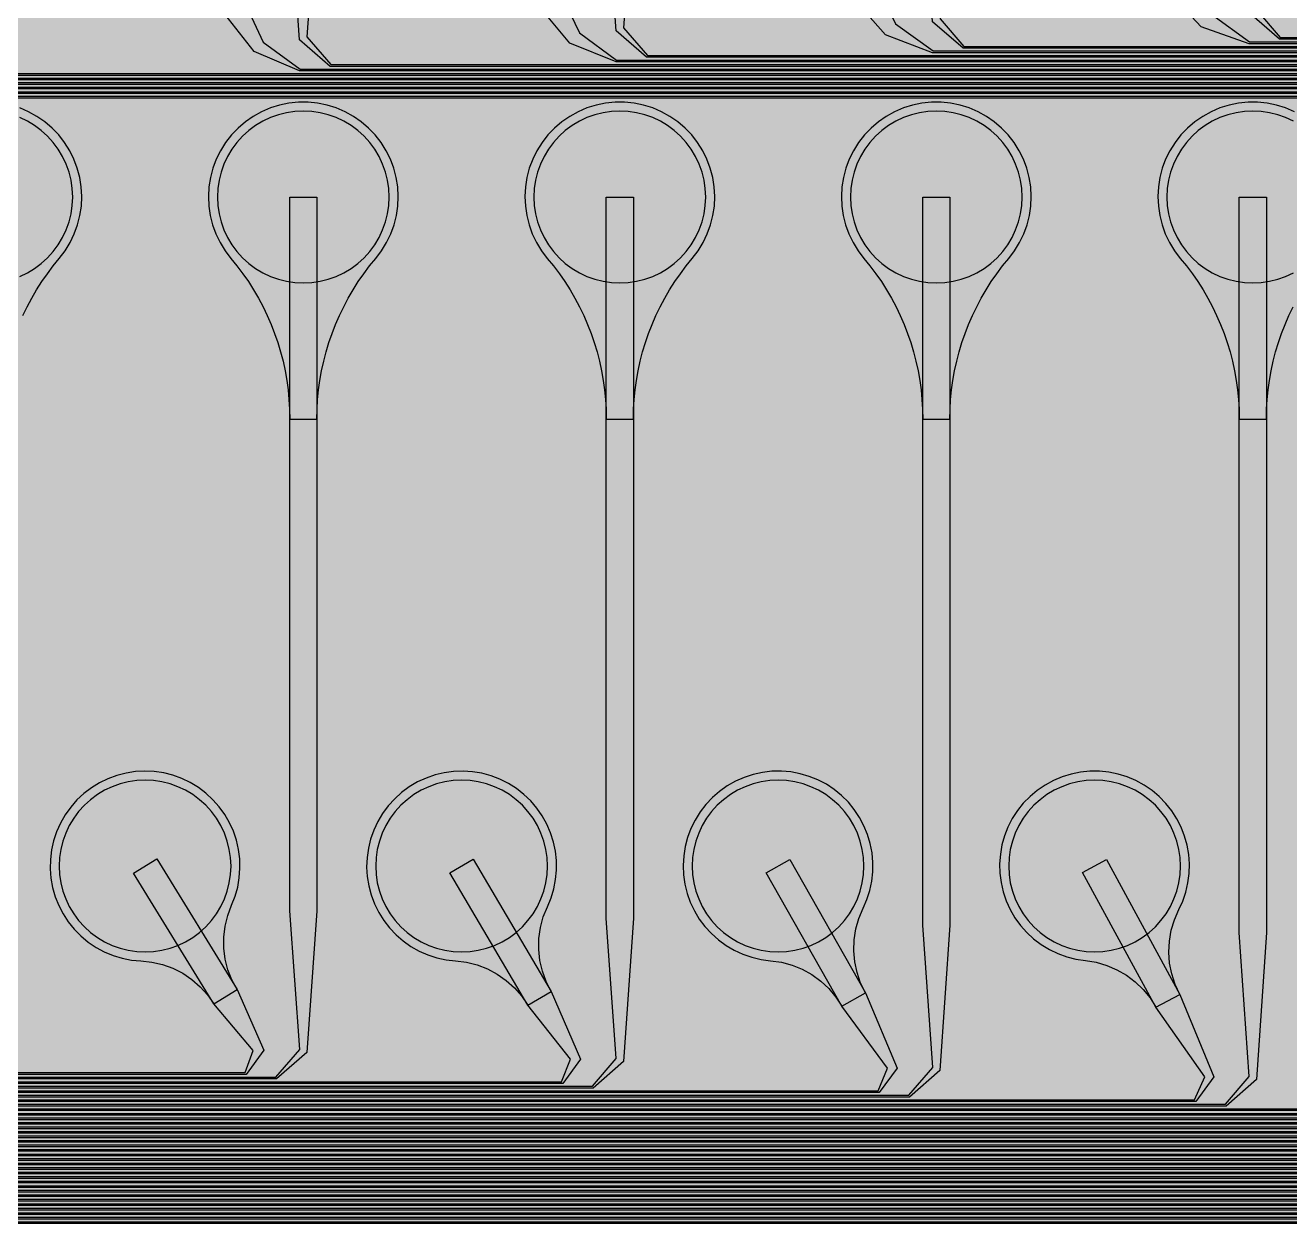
# Model space of a CAD drawing. Header units: metres. Extents: x -7240 to 10960, y -29667 to 1823.
# Drawn here: x 4465 to 5864, y -28280 to -26963 of the extents above; entities that cross this region are included whole.
import ezdxf

# ---------------------------------------------------------------- set-up
doc = ezdxf.new("R2010")
doc.units = ezdxf.units.M
for name, color, linetype in [('Metal1', 4, 'CONTINUOUS'), ('Polyimide', 7, 'CONTINUOUS'), ('Polyimide_Negative', 5, 'CONTINUOUS')]:
    doc.layers.add(name, color=color, linetype=linetype)

msp = doc.modelspace()

# ---------------------------------------------------------------- hatches: boundary and pattern name
at = {"layer": 'Polyimide'}
msp.add_hatch(color=7, dxfattribs=at).paths.add_polyline_path([(4088.5, -11806.9), (4098.7, -11851.2), (4115.6, -11893.5), (4138.6, -11932.7), (4167.4, -11968), (4201.1, -11998.5), (4239, -12023.6), (4280.3, -12042.7), (4349.2, -12073.7), (4413.2, -12113.8), (4471.3, -12162), (4522.3, -12217.7), (4565.4, -12279.7), (4599.7, -12346.9), (4624.7, -12418.2), (4639.9, -12492.2), (4645, -12567.5), (4639.9, -12642.8), (4624.7, -12716.8), (4599.7, -12788.1), (4565.4, -12855.3), (4522.3, -12917.3), (4471.3, -12973), (4413.2, -13021.2), (4349.2, -13061.3), (4280.3, -13092.3), (4239, -13111.4), (4201.1, -13136.5), (4167.4, -13167), (4138.6, -13202.3), (4115.6, -13241.5), (4098.7, -13283.8), (4088.5, -13328.1), (4085, -13373.5), (4085, -13567.5), (4099.4, -13861.6), (4142.6, -14152.8), (4214.2, -14438.4), (4313.4, -14715.5), (4439.2, -14981.7), (4590.6, -15234.2), (4766, -15470.7), (4963.7, -15688.8), (5181.8, -15886.5), (5418.3, -16061.9), (5670.8, -16213.3), (5936.9, -16339.1), (6214.1, -16438.3), (6499.7, -16509.9), (6790.9, -16553.1), (7085, -16567.5), (9960.4, -16567.5), (10038.8, -16571.4), (10116.4, -16582.9), (10192.6, -16601.9), (10266.5, -16628.4), (10337.5, -16662), (10404.8, -16702.3), (10467.9, -16749.1), (10526.1, -16801.8), (10578.8, -16860), (10625.6, -16923), (10665.9, -16990.4), (10699.5, -17061.4), (10725.9, -17135.3), (10745, -17211.4), (10756.5, -17289.1), (10760.4, -17367.5), (10760.4, -21957.3), (10721.6, -22012.9), (10686, -22070.6), (10653.6, -22130.1), (10624.5, -22191.4), (10598.9, -22254.2), (10576.8, -22318.2), (10558.3, -22383.5), (10543.4, -22449.6), (10532.2, -22516.5), (10524.7, -22583.8), (10521, -22651.5), (10521, -22719.3), (10524.7, -22787), (10532.2, -22854.4), (10543.4, -22921.2), (10558.3, -22987.4), (10576.8, -23052.6), (10598.9, -23116.7), (10624.5, -23179.5), (10653.6, -23240.7), (10686, -23300.3), (10721.6, -23357.9), (10760.4, -23413.5), (10760.4, -28667.5), (10756.5, -28745.9), (10745, -28823.6), (10725.9, -28899.7), (10699.5, -28973.6), (10665.9, -29044.6), (10625.6, -29112), (10578.8, -29175), (10526.1, -29233.2), (10467.9, -29285.9), (10404.8, -29332.7), (10337.5, -29373), (10266.5, -29406.6), (10192.6, -29433.1), (10116.4, -29452.1), (10038.8, -29463.6), (9960.4, -29467.5), (-6239.6, -29467.5), (-6318, -29463.6), (-6395.7, -29452.1), (-6471.9, -29433.1), (-6545.8, -29406.6), (-6616.7, -29373), (-6684.1, -29332.7), (-6747.1, -29285.9), (-6805.3, -29233.2), (-6858, -29175), (-6904.8, -29112), (-6945.2, -29044.6), (-6978.7, -28973.6), (-7005.2, -28899.7), (-7024.3, -28823.6), (-7035.8, -28745.9), (-7039.6, -28667.5), (-7039.6, -23426.3), (-6999.4, -23370.1), (-6962.3, -23311.6), (-6928.7, -23251.2), (-6898.5, -23189), (-6871.8, -23125.1), (-6848.8, -23059.9), (-6829.5, -22993.4), (-6814, -22926), (-6802.4, -22857.8), (-6794.6, -22789.1), (-6790.7, -22720), (-6790.7, -22650.8), (-6794.6, -22581.8), (-6802.4, -22513), (-6814, -22444.8), (-6829.5, -22377.4), (-6848.8, -22311), (-6871.8, -22245.7), (-6898.5, -22181.9), (-6928.7, -22119.7), (-6962.3, -22059.2), (-6999.4, -22000.8), (-7039.6, -21944.5), (-7039.6, -17367.5), (-7035.8, -17289.1), (-7024.3, -17211.4), (-7005.2, -17135.3), (-6978.7, -17061.4), (-6945.2, -16990.4), (-6904.8, -16923), (-6858, -16860), (-6805.3, -16801.8), (-6747.1, -16749.1), (-6684.1, -16702.3), (-6616.7, -16662), (-6545.8, -16628.4), (-6471.9, -16601.9), (-6395.7, -16582.9), (-6318, -16571.4), (-6239.6, -16567.5), (-3334, -16567.5), (-3039.9, -16553.1), (-2748.7, -16509.9), (-2463.1, -16438.3), (-2185.9, -16339.1), (-1919.8, -16213.3), (-1667.3, -16061.9), (-1430.8, -15886.5), (-1212.7, -15688.8), (-1015, -15470.7), (-839.6, -15234.2), (-688.2, -14981.7), (-562.4, -14715.5), (-463.2, -14438.4), (-391.6, -14152.8), (-348.4, -13861.6), (-334, -13567.5), (-334, -13373.5), (-337.5, -13328.1), (-347.7, -13283.8), (-364.6, -13241.5), (-387.6, -13202.3), (-416.4, -13167), (-450.1, -13136.5), (-488, -13111.4), (-529.3, -13092.3), (-529.3, -13092.3), (-598.2, -13061.3), (-662.2, -13021.2), (-720.3, -12973), (-771.3, -12917.3), (-814.4, -12855.3), (-848.7, -12788.1), (-873.7, -12716.8), (-888.9, -12642.8), (-894, -12567.5), (-888.9, -12492.2), (-873.7, -12418.2), (-848.7, -12346.9), (-814.4, -12279.7), (-771.3, -12217.7), (-720.3, -12162), (-662.2, -12113.8), (-598.2, -12073.7), (-529.3, -12042.7), (-488, -12023.6), (-450.1, -11998.5), (-416.4, -11968), (-387.6, -11932.7), (-364.6, -11893.5), (-347.7, -11851.2), (-337.5, -11806.9), (-334, -11761.5), (-334, -11074.3), (-337.5, -11028.9), (-347.7, -10984.6), (-364.6, -10942.4), (-387.6, -10903.1), (-416.4, -10867.8), (-450.1, -10837.3), (-488, -10812.2), (-529.3, -10793.2), (-529.3, -10793.2), (-598.2, -10762.1), (-662.2, -10722.1), (-720.3, -10673.8), (-771.3, -10618.1), (-814.4, -10556.1), (-848.7, -10488.9), (-873.7, -10417.6), (-888.9, -10343.7), (-894, -10268.3), (-888.9, -10193), (-873.7, -10119), (-848.7, -10047.8), (-814.4, -9980.5), (-771.3, -9918.5), (-720.3, -9862.9), (-662.2, -9814.6), (-598.2, -9774.6), (-529.3, -9743.5), (-488, -9724.5), (-450.1, -9699.4), (-416.4, -9668.8), (-387.6, -9633.5), (-364.6, -9594.3), (-347.7, -9552), (-337.5, -9507.7), (-334, -9462.4), (-334, -8775.1), (-337.5, -8729.8), (-347.7, -8685.5), (-364.6, -8643.2), (-387.6, -8604), (-416.4, -8568.7), (-450.1, -8538.1), (-488, -8513), (-529.3, -8494), (-529.3, -8494), (-598.2, -8462.9), (-662.2, -8422.9), (-720.3, -8374.6), (-771.3, -8319), (-814.4, -8257), (-848.7, -8189.7), (-873.7, -8118.5), (-888.9, -8044.5), (-894, -7969.2), (-888.9, -7893.8), (-873.7, -7819.9), (-848.7, -7748.6), (-814.4, -7681.4), (-771.3, -7619.4), (-720.3, -7563.7), (-662.2, -7515.4), (-598.2, -7475.4), (-529.3, -7444.3), (-529.3, -7444.3), (-488, -7425.3), (-450.1, -7400.2), (-416.4, -7369.7), (-387.6, -7334.4), (-364.6, -7295.1), (-347.7, -7252.9), (-337.5, -7208.6), (-334, -7163.2), (-334, -6476), (-337.5, -6430.6), (-347.7, -6386.3), (-364.6, -6344), (-387.6, -6304.8), (-416.4, -6269.5), (-450.1, -6239), (-488, -6213.9), (-529.3, -6194.8), (-529.3, -6194.8), (-598.2, -6163.8), (-662.2, -6123.7), (-720.3, -6075.5), (-771.3, -6019.8), (-814.4, -5957.8), (-848.7, -5890.6), (-873.7, -5819.3), (-888.9, -5745.3), (-894, -5670), (-888.9, -5594.7), (-873.7, -5520.7), (-848.7, -5449.4), (-814.4, -5382.2), (-771.3, -5320.2), (-720.3, -5264.5), (-662.2, -5216.3), (-598.2, -5176.2), (-529.3, -5145.2), (-529.3, -5145.2), (-488, -5126.1), (-450.1, -5101), (-416.4, -5070.5), (-387.6, -5035.2), (-364.6, -4996), (-347.7, -4953.7), (-337.5, -4909.4), (-334, -4864), (-334, 380), (-334, 1522.5), (-289, 1522.5), (-288.8, 1515.6), (-288.1, 1508.8), (-287, 1502), (-285.4, 1495.3), (-283.4, 1488.7), (-281, 1482.3), (-278.2, 1476.1), (-274.9, 1470), (-271.3, 1464.2), (-267.3, 1458.6), (-262.9, 1453.3), (-258.2, 1448.3), (-253.2, 1443.6), (-247.9, 1439.2), (-242.3, 1435.2), (-236.5, 1431.6), (-230.4, 1428.3), (-224.2, 1425.5), (-217.8, 1423.1), (-211.2, 1421.1), (-204.5, 1419.5), (-197.7, 1418.4), (-190.9, 1417.7), (-184, 1417.5), (-177.1, 1417.7), (-170.3, 1418.4), (-163.5, 1419.5), (-156.8, 1421.1), (-150.2, 1423.1), (-143.8, 1425.5), (-137.6, 1428.3), (-131.5, 1431.6), (-125.7, 1435.2), (-120.1, 1439.2), (-114.8, 1443.6), (-109.8, 1448.3), (-105.1, 1453.3), (-100.7, 1458.6), (-96.7, 1464.2), (-93.1, 1470), (-89.8, 1476.1), (-87, 1482.3), (-84.6, 1488.7), (-82.6, 1495.3), (-81, 1502), (-79.9, 1508.8), (-79.2, 1515.6), (-79, 1522.5), (1786, 1522.5), (3835, 1522.5), (3835.2, 1529), (3835.9, 1535.6), (3836.9, 1542), (3838.4, 1548.4), (3840.3, 1554.6), (3842.6, 1560.8), (3845.3, 1566.7), (3848.4, 1572.5), (3851.9, 1578.1), (3855.7, 1583.4), (3859.8, 1588.4), (3864.3, 1593.2), (3869.1, 1597.7), (3874.1, 1601.8), (3879.4, 1605.6), (3885, 1609.1), (3890.8, 1612.2), (3896.7, 1614.9), (3902.9, 1617.2), (3909.1, 1619.1), (3915.5, 1620.6), (3921.9, 1621.6), (3928.5, 1622.3), (3935, 1622.5), (3941.5, 1622.3), (3948.1, 1621.6), (3954.5, 1620.6), (3960.9, 1619.1), (3967.1, 1617.2), (3973.3, 1614.9), (3979.2, 1612.2), (3985, 1609.1), (3990.6, 1605.6), (3995.9, 1601.8), (4000.9, 1597.7), (4005.7, 1593.2), (4010.2, 1588.4), (4014.3, 1583.4), (4018.1, 1578.1), (4021.6, 1572.5), (4024.7, 1566.7), (4027.4, 1560.8), (4029.7, 1554.6), (4031.6, 1548.4), (4033.1, 1542), (4034.1, 1535.6), (4034.8, 1529), (4035, 1522.5), (4085, 1522.5), (4085, 380), (4085, 330), (4085, -4864), (4088.5, -4909.4), (4098.7, -4953.7), (4115.6, -4996), (4138.6, -5035.2), (4167.4, -5070.5), (4201.1, -5101), (4239, -5126.1), (4280.3, -5145.2), (4280.3, -5145.2), (4349.2, -5176.2), (4413.2, -5216.3), (4471.3, -5264.5), (4522.3, -5320.2), (4565.4, -5382.2), (4599.7, -5449.4), (4624.7, -5520.7), (4639.9, -5594.7), (4645, -5670), (4639.9, -5745.3), (4624.7, -5819.3), (4599.7, -5890.6), (4565.4, -5957.8), (4522.3, -6019.8), (4471.3, -6075.5), (4413.2, -6123.7), (4349.2, -6163.8), (4280.3, -6194.8), (4239, -6213.9), (4201.1, -6239), (4167.4, -6269.5), (4138.6, -6304.8), (4115.6, -6344), (4098.7, -6386.3), (4088.5, -6430.6), (4085, -6476), (4085, -11761.5), (4088.5, -11806.9)])

# ---------------------------------------------------------------- linework, layer by layer
at = {"layer": 'Metal1'}
for points in [[(1953.9, -18191.7), (1953.9, -28286.6), (1983.3, -28316), (9352.5, -28316), (9381.9, -28286.6), (9381.9, -27007.4), (9352.5, -26978), (5852.5, -26978), (5818.7, -26948.7), (5807.9, -26800), (5807.9, -26042.5), (5837.9, -26042.5), (5837.9, -26800), (5827, -26945.3), (5853.3, -26976), (9353.3, -26976), (9383.9, -27006.6), (9383.9, -28287.4), (9353.3, -28318), (1982.5, -28318), (1951.9, -28287.4), (1951.9, -18191.7)], [(1958.9, -18191.7), (1958.9, -28281.6), (1988.3, -28311), (9347.5, -28311), (9376.9, -28281.6), (9376.9, -27012.4), (9347.5, -26983), (5818.8, -26983), (5765.9, -26964.2), (5733.7, -26929.7), (5635.6, -26791.2), (5660.1, -26773.8), (5758.2, -26912.4), (5777.6, -26950.8), (5819.3, -26981), (9348.3, -26981), (9378.9, -27011.6), (9378.9, -28282.4), (9348.3, -28313), (1987.5, -28313), (1956.9, -28282.4), (1956.9, -18191.7)], [(1963.9, -18191.7), (1963.9, -28276.6), (1993.3, -28306), (9342.5, -28306), (9371.9, -28276.6), (9371.9, -27017.4), (9342.5, -26988), (5502.5, -26988), (5468.8, -26958.7), (5457.9, -26808), (5457.9, -26042.5), (5487.9, -26042.5), (5487.9, -26808), (5477, -26955.3), (5503.3, -26986), (9343.3, -26986), (9373.9, -27016.6), (9373.9, -28277.4), (9343.3, -28308), (1992.5, -28308), (1961.9, -28277.4), (1961.9, -18191.7)], [(1968.9, -18191.7), (1968.9, -28271.6), (1998.3, -28301), (9337.5, -28301), (9366.9, -28271.6), (9366.9, -27022.4), (9337.5, -26993), (5468.8, -26993), (5416.8, -26973.3), (5380.3, -26931.6), (5285.4, -26790.9), (5310.3, -26774.1), (5405.2, -26914.8), (5427.8, -26961), (5469.3, -26991), (9338.3, -26991), (9368.9, -27021.6), (9368.9, -28272.4), (9338.3, -28303), (1997.5, -28303), (1966.9, -28272.4), (1966.9, -18191.7)], [(1973.9, -18191.7), (1973.9, -28266.6), (2003.3, -28296), (9332.5, -28296), (9361.9, -28266.6), (9361.9, -27027.4), (9332.5, -26998), (5152.5, -26998), (5118.8, -26968.7), (5107.9, -26816), (5107.9, -26042.5), (5137.9, -26042.5), (5137.9, -26816), (5126.9, -26965.3), (5153.3, -26996), (9333.3, -26996), (9363.9, -27026.6), (9363.9, -28267.4), (9333.3, -28298), (2002.5, -28298), (1971.9, -28267.4), (1971.9, -18191.7)], [(1978.9, -18191.7), (1978.9, -28261.6), (2008.3, -28291), (9327.5, -28291), (9356.9, -28261.6), (9356.9, -27032.4), (9327.5, -27003), (5118.8, -27003), (5067.6, -26982.4), (5027.1, -26933.3), (4935.3, -26790.6), (4960.5, -26774.4), (5052.3, -26917.1), (5078.1, -26971.1), (5119.3, -27001), (9328.3, -27001), (9358.9, -27031.6), (9358.9, -28262.4), (9328.3, -28293), (2007.5, -28293), (1976.9, -28262.4), (1976.9, -18191.7)], [(1983.9, -18191.7), (1983.9, -28256.6), (2013.3, -28286), (9322.5, -28286), (9351.9, -28256.6), (9351.9, -27037.4), (9322.5, -27008), (4802.5, -27008), (4768.8, -26978.7), (4757.9, -26824), (4757.9, -26042.5), (4787.9, -26042.5), (4787.9, -26824), (4776.9, -26975.3), (4803.3, -27006), (9323.3, -27006), (9353.9, -27036.6), (9353.9, -28257.4), (9323.3, -28288), (2012.5, -28288), (1981.9, -28257.4), (1981.9, -18191.7)], [(1988.9, -18191.7), (1988.9, -28251.6), (2018.3, -28281), (9317.5, -28281), (9346.9, -28251.6), (9346.9, -27042.4), (9317.5, -27013), (4768.8, -27013), (4718.4, -26991.7), (4674, -26934.9), (4585.1, -26790.4), (4610.7, -26774.6), (4699.6, -26919.2), (4728.4, -26981.2), (4769.3, -27011), (9318.3, -27011), (9348.9, -27041.6), (9348.9, -28252.4), (9318.3, -28283), (2017.5, -28283), (1986.9, -28252.4), (1986.9, -18191.7)], [(1993.9, -18191.7), (1993.9, -28246.6), (2023.3, -28276), (9312.5, -28276), (9341.9, -28246.6), (9341.9, -27047.4), (9312.5, -27018), (4452.5, -27018), (4418.9, -26988.7), (4407.9, -26832), (4407.9, -26042.5), (4437.9, -26042.5), (4437.9, -26832), (4426.9, -26985.3), (4453.3, -27016), (9313.3, -27016), (9343.9, -27046.6), (9343.9, -28247.4), (9313.3, -28278), (2022.5, -28278), (1991.9, -28247.4), (1991.9, -18191.7)], [(1998.9, -18191.7), (1998.9, -28241.6), (2028.3, -28271), (9307.5, -28271), (9336.9, -28241.6), (9336.9, -27052.4), (9307.5, -27023), (4418.8, -27023), (4369.1, -27001), (4321.1, -26936.3), (4235, -26790.1), (4260.8, -26774.9), (4347, -26921.1), (4378.6, -26991.3), (4419.4, -27021), (9308.3, -27021), (9338.9, -27051.6), (9338.9, -28242.4), (9308.3, -28273), (2027.5, -28273), (1996.9, -28242.4), (1996.9, -18191.7)], [(2003.9, -18191.7), (2003.9, -28236.6), (2033.3, -28266), (9302.5, -28266), (9331.9, -28236.6), (9331.9, -27057.4), (9302.5, -27028), (4102.5, -27028), (4068.9, -26998.6), (4057.9, -26840), (4057.9, -26042.5), (4087.9, -26042.5), (4087.9, -26840), (4076.9, -26995.4), (4103.3, -27026), (9303.3, -27026), (9333.9, -27056.6), (9333.9, -28237.4), (9303.3, -28268), (2032.5, -28268), (2001.9, -28237.4), (2001.9, -18191.7)], [(2008.9, -18191.7), (2008.9, -28231.6), (2038.3, -28261), (9297.5, -28261), (9326.9, -28231.6), (9326.9, -27062.4), (9297.5, -27033), (4068.8, -27033), (4019.7, -27010.4), (3968.4, -26937.6), (3884.8, -26789.9), (3910.9, -26775.1), (3994.5, -26922.8), (4028.9, -27001.4), (4069.4, -27031), (9298.3, -27031), (9328.9, -27061.6), (9328.9, -28232.4), (9298.3, -28263), (2037.5, -28263), (2006.9, -28232.4), (2006.9, -18191.7)], [(2013.9, -18191.7), (2013.9, -28226.6), (2043.3, -28256), (9292.5, -28256), (9321.9, -28226.6), (9321.9, -27067.4), (9292.5, -27038), (3752.5, -27038), (3718.9, -27008.6), (3707.9, -26848), (3707.9, -26042.5), (3737.9, -26042.5), (3737.9, -26848), (3726.8, -27005.4), (3753.3, -27036), (9293.3, -27036), (9323.9, -27066.6), (9323.9, -28227.4), (9293.3, -28258), (2042.5, -28258), (2011.9, -28227.4), (2011.9, -18191.7)], [(2018.9, -18191.7), (2018.9, -28221.6), (2048.3, -28251), (9287.5, -28251), (9316.9, -28221.6), (9316.9, -27072.4), (9287.5, -27043), (3718.8, -27043), (3670.3, -27019.9), (3615.8, -26938.7), (3534.7, -26789.7), (3561.1, -26775.3), (3642.2, -26924.4), (3679.2, -27011.4), (3719.4, -27041), (9288.3, -27041), (9318.9, -27071.6), (9318.9, -28222.4), (9288.3, -28253), (2047.5, -28253), (2016.9, -28222.4), (2016.9, -18191.7)], [(2023.9, -18191.7), (2023.9, -28216.6), (2053.3, -28246), (8942.5, -28246), (8969.2, -28215.5), (8957.9, -28038), (8957.9, -27152.5), (8987.9, -27152.5), (8987.9, -28038), (8976.6, -28218.5), (8943.3, -28248), (2052.5, -28248), (2021.9, -28217.4), (2021.9, -18191.7)], [(2028.9, -18191.7), (2028.9, -28211.6), (2058.3, -28241), (8908.6, -28241), (8923.9, -28213.8), (8855.2, -28074.5), (8784, -27898.1), (8811.8, -27886.9), (8883.1, -28063.3), (8931.8, -28214.6), (8909.6, -28243), (2057.5, -28243), (2026.9, -28212.4), (2026.9, -18191.7)], [(2033.9, -18191.7), (2033.9, -28206.6), (2063.3, -28236), (8592.5, -28236), (8619.2, -28205.5), (8607.9, -28030), (8607.9, -27152.5), (8637.9, -27152.5), (8637.9, -28030), (8626.6, -28208.5), (8593.3, -28238), (2062.5, -28238), (2031.9, -28207.4), (2031.9, -18191.7)], [(2038.9, -18191.7), (2038.9, -28201.6), (2068.3, -28231), (8558.6, -28231), (8573.6, -28203.9), (8505.3, -28069.5), (8434, -27898.3), (8461.7, -27886.7), (8533, -28058), (8581.5, -28204.7), (8559.6, -28233), (2067.5, -28233), (2036.9, -28202.4), (2036.9, -18191.7)], [(2043.9, -18191.7), (2043.9, -28196.6), (2073.3, -28226), (8242.5, -28226), (8269.1, -28195.5), (8257.9, -28022), (8257.9, -27152.5), (8287.9, -27152.5), (8287.9, -28022), (8276.6, -28198.5), (8243.3, -28228), (2072.5, -28228), (2041.9, -28197.4), (2041.9, -18191.7)], [(2048.9, -18191.7), (2048.9, -28191.6), (2078.3, -28221), (8208.5, -28221), (8223.2, -28194.1), (8155.3, -28064.6), (8084.1, -27898.4), (8111.7, -27886.6), (8182.9, -28052.7), (8231.3, -28194.8), (8209.6, -28223), (2077.5, -28223), (2046.9, -28192.4), (2046.9, -18191.7)], [(2053.9, -18191.7), (2053.9, -28186.6), (2083.3, -28216), (7892.5, -28216), (7919.1, -28185.4), (7907.9, -28014), (7907.9, -27152.5), (7937.9, -27152.5), (7937.9, -28014), (7926.6, -28188.6), (7893.3, -28218), (2082.5, -28218), (2051.9, -28187.4), (2051.9, -18191.7)], [(2058.9, -18191.7), (2058.9, -28181.6), (2088.3, -28211), (7858.5, -28211), (7872.9, -28184.2), (7805.3, -28059.6), (7734.2, -27898.6), (7761.6, -27886.4), (7832.8, -28047.4), (7881, -28184.9), (7859.6, -28213), (2087.5, -28213), (2056.9, -28182.4), (2056.9, -18191.7)], [(2063.9, -18191.7), (2063.9, -28176.6), (2093.3, -28206), (7542.5, -28206), (7569.1, -28175.4), (7557.9, -28006), (7557.9, -27152.5), (7587.9, -27152.5), (7587.9, -28006), (7576.7, -28178.6), (7543.3, -28208), (2092.5, -28208), (2061.9, -28177.4), (2061.9, -18191.7)], [(2068.9, -18191.7), (2068.9, -28171.6), (2098.3, -28201), (7508.5, -28201), (7522.5, -28174.4), (7455.3, -28054.6), (7384.2, -27898.7), (7411.5, -27886.3), (7482.6, -28042.1), (7530.8, -28175), (7509.6, -28203), (2097.5, -28203), (2066.9, -28172.4), (2066.9, -18191.7)], [(2073.9, -18191.7), (2073.9, -28166.6), (2103.3, -28196), (7192.5, -28196), (7219.1, -28165.4), (7207.9, -27998), (7207.9, -27152.5), (7237.9, -27152.5), (7237.9, -27998), (7226.7, -28168.6), (7193.3, -28198), (2102.5, -28198), (2071.9, -28167.4), (2071.9, -18191.7)], [(2078.9, -18191.7), (2078.9, -28161.6), (2108.3, -28191), (7158.5, -28191), (7172, -28164.6), (7106.7, -28052.4), (7034.3, -27898.9), (7061.4, -27886.1), (7133.8, -28039.6), (7180.6, -28165.1), (7159.6, -28193), (2107.5, -28193), (2076.9, -28162.4), (2076.9, -18191.7)], [(2083.9, -18191.7), (2083.9, -28156.6), (2113.3, -28186), (6842.5, -28186), (6869, -28155.4), (6857.9, -27990), (6857.9, -27152.5), (6887.9, -27152.5), (6887.9, -27990), (6876.7, -28158.6), (6843.3, -28188), (2112.5, -28188), (2081.9, -28157.4), (2081.9, -18191.7)], [(2088.9, -18191.7), (2088.9, -28151.6), (2118.3, -28181), (6808.5, -28181), (6821.5, -28154.8), (6758.8, -28051.6), (6684.4, -27899.1), (6711.4, -27885.9), (6785.8, -28038.5), (6830.4, -28155.3), (6809.6, -28183), (2117.5, -28183), (2086.9, -28152.4), (2086.9, -18191.7)], [(2093.9, -18191.7), (2093.9, -28146.6), (2123.3, -28176), (6492.5, -28176), (6519, -28145.4), (6507.9, -27982), (6507.9, -27152.5), (6537.9, -27152.5), (6537.9, -27982), (6526.7, -28148.6), (6493.3, -28178), (2122.5, -28178), (2091.9, -28147.4), (2091.9, -18191.7)], [(2098.9, -18191.7), (2098.9, -28141.6), (2128.3, -28171), (6458.5, -28171), (6470.9, -28145), (6411, -28050.7), (6334.5, -27899.3), (6361.3, -27885.7), (6437.8, -28037.2), (6480.2, -28145.4), (6459.6, -28173), (2127.5, -28173), (2096.9, -28142.4), (2096.9, -18191.7)], [(2103.9, -18191.7), (2103.9, -28136.6), (2133.3, -28166), (6142.5, -28166), (6169, -28135.4), (6157.9, -27974), (6157.9, -27152.5), (6187.9, -27152.5), (6187.9, -27974), (6176.8, -28138.6), (6143.3, -28168), (2132.5, -28168), (2101.9, -28137.4), (2101.9, -18191.7)], [(2108.9, -18191.7), (2108.9, -28131.6), (2138.3, -28161), (6108.5, -28161), (6120.3, -28135.3), (6063.4, -28049.8), (5984.6, -27899.5), (6011.2, -27885.5), (6089.9, -28035.9), (6130, -28135.6), (6109.7, -28163), (2137.5, -28163), (2106.9, -28132.4), (2106.9, -18191.7)], [(2113.9, -18191.7), (2113.9, -28126.6), (2143.3, -28156), (5792.5, -28156), (5819, -28125.4), (5807.9, -27966), (5807.9, -27152.5), (5837.9, -27152.5), (5837.9, -27966), (5826.8, -28128.6), (5793.3, -28158), (2142.5, -28158), (2111.9, -28127.4), (2111.9, -18191.7)], [(2118.9, -18191.7), (2118.9, -28121.6), (2148.3, -28151), (5758.5, -28151), (5769.7, -28125.6), (5715.8, -28048.7), (5634.7, -27899.7), (5661.1, -27885.3), (5742.2, -28034.4), (5779.8, -28125.7), (5759.7, -28153), (2147.5, -28153), (2116.9, -28122.4), (2116.9, -18191.7)], [(2123.9, -18191.7), (2123.9, -28116.6), (2153.3, -28146), (5442.5, -28146), (5468.9, -28115.4), (5457.9, -27958), (5457.9, -27152.5), (5487.9, -27152.5), (5487.9, -27958), (5476.8, -28118.6), (5443.3, -28148), (2152.5, -28148), (2121.9, -28117.4), (2121.9, -18191.7)], [(2128.9, -18191.7), (2128.9, -28111.6), (2158.3, -28141), (5408.5, -28141), (5419, -28115.9), (5368.4, -28047.6), (5284.8, -27899.9), (5310.9, -27885.1), (5394.5, -28032.8), (5429.6, -28115.9), (5409.7, -28143), (2157.5, -28143), (2126.9, -28112.4), (2126.9, -18191.7)], [(2133.9, -18191.7), (2133.9, -28106.6), (2163.3, -28136), (5092.5, -28136), (5118.9, -28105.4), (5107.9, -27950), (5107.9, -27152.5), (5137.9, -27152.5), (5137.9, -27950), (5126.9, -28108.6), (5093.3, -28138), (2162.5, -28138), (2131.9, -28107.4), (2131.9, -18191.7)], [(2138.9, -18191.7), (2138.9, -28101.6), (2168.3, -28131), (5058.5, -28131), (5068.2, -28106.2), (5021.1, -28046.3), (4935, -27900.1), (4960.8, -27884.9), (5047, -28031.1), (5079.5, -28106.1), (5059.7, -28133), (2167.5, -28133), (2136.9, -28102.4), (2136.9, -18191.7)], [(2143.9, -18191.7), (2143.9, -28096.6), (2173.3, -28126), (4742.5, -28126), (4768.9, -28095.3), (4757.9, -27942), (4757.9, -27152.5), (4787.9, -27152.5), (4787.9, -27942), (4776.9, -28098.7), (4743.3, -28128), (2172.5, -28128), (2141.9, -28097.4), (2141.9, -18191.7)], [(2148.9, -18191.7), (2148.9, -28091.6), (2178.3, -28121), (4708.5, -28121), (4717.4, -28096.6), (4674, -28044.9), (4585.1, -27900.4), (4610.7, -27884.6), (4699.6, -28029.2), (4729.3, -28096.3), (4709.7, -28123), (2177.5, -28123), (2146.9, -28092.4), (2146.9, -18191.7)], [(4462.8, -27283.6), (4467.5, -27273.9), (4472.5, -27264.4), (4477.9, -27255.1), (4483.7, -27246.1), (4489.8, -27237.3), (4496.2, -27228.7), (4503, -27220.4), (4509.4, -27211.9), (4515, -27202.9), (4519.6, -27193.3), (4523.2, -27183.4), (4525.8, -27173.1), (4527.4, -27162.6), (4527.9, -27152), (4527.3, -27141.4), (4525.6, -27130.9), (4522.9, -27120.7), (4519.2, -27110.8), (4514.5, -27101.3), (4508.9, -27092.3), (4502.4, -27083.9), (4495, -27076.2), (4487, -27069.3), (4478.3, -27063.3), (4469, -27058.2), (4459.2, -27054)], [(5869, -27058.2), (5859.2, -27054), (5849.1, -27050.8), (5838.7, -27048.7), (5828.2, -27047.6), (5817.6, -27047.6), (5807, -27048.7), (5796.6, -27050.8), (5786.5, -27054), (5776.8, -27058.2), (5767.5, -27063.3), (5758.8, -27069.3), (5750.7, -27076.2), (5743.4, -27083.9), (5736.9, -27092.3), (5731.2, -27101.3), (5726.5, -27110.8), (5722.8, -27120.7), (5720.1, -27130.9), (5718.5, -27141.4), (5717.9, -27152), (5718.4, -27162.6), (5719.9, -27173.1), (5722.5, -27183.4), (5726.1, -27193.3), (5730.8, -27202.9), (5736.3, -27211.9), (5742.7, -27220.4), (5749.5, -27228.7), (5756, -27237.3), (5762.1, -27246.1), (5767.8, -27255.1), (5773.2, -27264.4), (5778.3, -27273.9), (5782.9, -27283.6), (5787.2, -27293.4), (5791.1, -27303.4), (5794.6, -27313.6), (5797.7, -27323.9), (5800.4, -27334.2), (5802.7, -27344.7), (5804.5, -27355.3), (5806, -27365.9), (5807, -27376.6), (5807.7, -27387.3), (5807.9, -27398.1), (5837.9, -27398.1), (5837.9, -27398.1), (5838.1, -27387.3), (5838.7, -27376.6), (5839.8, -27365.9), (5841.2, -27355.3), (5843.1, -27344.7), (5845.4, -27334.2), (5848.1, -27323.9), (5851.2, -27313.6), (5854.7, -27303.4), (5858.6, -27293.4), (5862.8, -27283.6), (5867.5, -27273.9)]]:
    msp.add_lwpolyline(points, dxfattribs=at)
for points in [[(4787.9, -27398.1), (4788.1, -27387.3), (4788.7, -27376.6), (4789.8, -27365.9), (4791.2, -27355.3), (4793.1, -27344.7), (4795.4, -27334.2), (4798.1, -27323.9), (4801.2, -27313.6), (4804.7, -27303.4), (4808.6, -27293.4), (4812.8, -27283.6), (4817.5, -27273.9), (4822.5, -27264.4), (4827.9, -27255.1), (4833.7, -27246.1), (4839.8, -27237.3), (4846.2, -27228.7), (4853, -27220.4), (4859.4, -27211.9), (4865, -27202.9), (4869.6, -27193.3), (4873.2, -27183.4), (4875.8, -27173.1), (4877.4, -27162.6), (4877.9, -27152), (4877.3, -27141.4), (4875.6, -27130.9), (4872.9, -27120.7), (4869.2, -27110.8), (4864.5, -27101.3), (4858.9, -27092.3), (4852.4, -27083.9), (4845, -27076.2), (4837, -27069.3), (4828.3, -27063.3), (4819, -27058.2), (4809.2, -27054), (4799.1, -27050.8), (4788.7, -27048.7), (4778.2, -27047.6), (4767.6, -27047.6), (4757, -27048.7), (4746.6, -27050.8), (4736.5, -27054), (4726.8, -27058.2), (4717.5, -27063.3), (4708.8, -27069.3), (4700.7, -27076.2), (4693.4, -27083.9), (4686.9, -27092.3), (4681.2, -27101.3), (4676.5, -27110.8), (4672.8, -27120.7), (4670.1, -27130.9), (4668.5, -27141.4), (4667.9, -27152), (4668.4, -27162.6), (4669.9, -27173.1), (4672.5, -27183.4), (4676.1, -27193.3), (4680.8, -27202.9), (4686.3, -27211.9), (4692.7, -27220.4), (4699.5, -27228.7), (4706, -27237.3), (4712.1, -27246.1), (4717.8, -27255.1), (4723.2, -27264.4), (4728.3, -27273.9), (4732.9, -27283.6), (4737.2, -27293.4), (4741.1, -27303.4), (4744.6, -27313.6), (4747.7, -27323.9), (4750.4, -27334.2), (4752.7, -27344.7), (4754.5, -27355.3), (4756, -27365.9), (4757, -27376.6), (4757.7, -27387.3), (4757.9, -27398.1), (4787.9, -27398.1)], [(5137.9, -27398.1), (5138.1, -27387.3), (5138.7, -27376.6), (5139.8, -27365.9), (5141.2, -27355.3), (5143.1, -27344.7), (5145.4, -27334.2), (5148.1, -27323.9), (5151.2, -27313.6), (5154.7, -27303.4), (5158.6, -27293.4), (5162.8, -27283.6), (5167.5, -27273.9), (5172.5, -27264.4), (5177.9, -27255.1), (5183.7, -27246.1), (5189.8, -27237.3), (5196.2, -27228.7), (5203, -27220.4), (5209.4, -27211.9), (5215, -27202.9), (5219.6, -27193.3), (5223.2, -27183.4), (5225.8, -27173.1), (5227.4, -27162.6), (5227.9, -27152), (5227.3, -27141.4), (5225.6, -27130.9), (5222.9, -27120.7), (5219.2, -27110.8), (5214.5, -27101.3), (5208.9, -27092.3), (5202.4, -27083.9), (5195, -27076.2), (5187, -27069.3), (5178.3, -27063.3), (5169, -27058.2), (5159.2, -27054), (5149.1, -27050.8), (5138.7, -27048.7), (5128.2, -27047.6), (5117.6, -27047.6), (5107, -27048.7), (5096.6, -27050.8), (5086.5, -27054), (5076.8, -27058.2), (5067.5, -27063.3), (5058.8, -27069.3), (5050.7, -27076.2), (5043.4, -27083.9), (5036.9, -27092.3), (5031.2, -27101.3), (5026.5, -27110.8), (5022.8, -27120.7), (5020.1, -27130.9), (5018.5, -27141.4), (5017.9, -27152), (5018.4, -27162.6), (5019.9, -27173.1), (5022.5, -27183.4), (5026.1, -27193.3), (5030.8, -27202.9), (5036.3, -27211.9), (5042.7, -27220.4), (5049.5, -27228.7), (5056, -27237.3), (5062.1, -27246.1), (5067.8, -27255.1), (5073.2, -27264.4), (5078.3, -27273.9), (5082.9, -27283.6), (5087.2, -27293.4), (5091.1, -27303.4), (5094.6, -27313.6), (5097.7, -27323.9), (5100.4, -27334.2), (5102.7, -27344.7), (5104.5, -27355.3), (5106, -27365.9), (5107, -27376.6), (5107.7, -27387.3), (5107.9, -27398.1), (5137.9, -27398.1)], [(5487.9, -27398.1), (5488.1, -27387.3), (5488.7, -27376.6), (5489.8, -27365.9), (5491.2, -27355.3), (5493.1, -27344.7), (5495.4, -27334.2), (5498.1, -27323.9), (5501.2, -27313.6), (5504.7, -27303.4), (5508.6, -27293.4), (5512.8, -27283.6), (5517.5, -27273.9), (5522.5, -27264.4), (5527.9, -27255.1), (5533.7, -27246.1), (5539.8, -27237.3), (5546.2, -27228.7), (5553, -27220.4), (5559.4, -27211.9), (5565, -27202.9), (5569.6, -27193.3), (5573.2, -27183.4), (5575.8, -27173.1), (5577.4, -27162.6), (5577.9, -27152), (5577.3, -27141.4), (5575.6, -27130.9), (5572.9, -27120.7), (5569.2, -27110.8), (5564.5, -27101.3), (5558.9, -27092.3), (5552.4, -27083.9), (5545, -27076.2), (5537, -27069.3), (5528.3, -27063.3), (5519, -27058.2), (5509.2, -27054), (5499.1, -27050.8), (5488.7, -27048.7), (5478.2, -27047.6), (5467.6, -27047.6), (5457, -27048.7), (5446.6, -27050.8), (5436.5, -27054), (5426.8, -27058.2), (5417.5, -27063.3), (5408.8, -27069.3), (5400.7, -27076.2), (5393.4, -27083.9), (5386.9, -27092.3), (5381.2, -27101.3), (5376.5, -27110.8), (5372.8, -27120.7), (5370.1, -27130.9), (5368.5, -27141.4), (5367.9, -27152), (5368.4, -27162.6), (5369.9, -27173.1), (5372.5, -27183.4), (5376.1, -27193.3), (5380.8, -27202.9), (5386.3, -27211.9), (5392.7, -27220.4), (5399.5, -27228.7), (5406, -27237.3), (5412.1, -27246.1), (5417.8, -27255.1), (5423.2, -27264.4), (5428.3, -27273.9), (5432.9, -27283.6), (5437.2, -27293.4), (5441.1, -27303.4), (5444.6, -27313.6), (5447.7, -27323.9), (5450.4, -27334.2), (5452.7, -27344.7), (5454.5, -27355.3), (5456, -27365.9), (5457, -27376.6), (5457.7, -27387.3), (5457.9, -27398.1), (5487.9, -27398.1)], [(4699.6, -28029.2), (4693.8, -28018.4), (4689.5, -28007.1), (4686.5, -27995.3), (4685, -27983.2), (4684.9, -27971), (4686.4, -27958.9), (4689.3, -27947.1), (4693.6, -27935.7), (4697.4, -27925.9), (4700.3, -27915.8), (4702.1, -27905.5), (4702.8, -27895), (4702.6, -27884.6), (4701.3, -27874.2), (4698.9, -27864), (4695.6, -27854), (4691.3, -27844.5), (4686, -27835.4), (4679.9, -27826.9), (4672.9, -27819.1), (4665.2, -27812), (4656.9, -27805.6), (4647.9, -27800.2), (4638.5, -27795.7), (4628.6, -27792.1), (4618.5, -27789.5), (4608.1, -27788), (4597.6, -27787.5), (4587.2, -27788), (4576.8, -27789.6), (4566.6, -27792.3), (4556.8, -27795.9), (4547.4, -27800.4), (4538.5, -27805.9), (4530.1, -27812.3), (4522.5, -27819.4), (4515.6, -27827.3), (4509.5, -27835.8), (4504.3, -27844.9), (4500, -27854.5), (4496.7, -27864.5), (4494.4, -27874.7), (4493.1, -27885.1), (4492.9, -27895.6), (4493.7, -27906), (4495.6, -27916.3), (4498.5, -27926.4), (4502.4, -27936.1), (4507.2, -27945.4), (4512.9, -27954.2), (4519.5, -27962.4), (4526.9, -27969.8), (4534.9, -27976.5), (4543.6, -27982.4), (4552.8, -27987.3), (4562.5, -27991.4), (4572.5, -27994.4), (4582.8, -27996.4), (4593.3, -27997.4), (4605.4, -27998.7), (4617.2, -28001.4), (4628.7, -28005.6), (4639.6, -28011.1), (4649.7, -28017.9), (4658.9, -28025.9), (4667, -28034.9), (4674, -28044.9), (4699.6, -28029.2)], [(5047, -28031.1), (5041.5, -28020.2), (5037.3, -28008.8), (5034.5, -27996.9), (5033.2, -27984.8), (5033.4, -27972.6), (5035.1, -27960.5), (5038.2, -27948.8), (5042.8, -27937.5), (5046.8, -27927.8), (5049.8, -27917.7), (5051.8, -27907.5), (5052.8, -27897), (5052.7, -27886.5), (5051.6, -27876.1), (5049.4, -27865.9), (5046.3, -27855.9), (5042.1, -27846.3), (5037.1, -27837.1), (5031.1, -27828.5), (5024.3, -27820.5), (5016.7, -27813.2), (5008.5, -27806.8), (4999.6, -27801.2), (4990.3, -27796.4), (4980.5, -27792.7), (4970.4, -27789.9), (4960.1, -27788.2), (4949.6, -27787.5), (4939.1, -27787.9), (4928.7, -27789.3), (4918.5, -27791.7), (4908.6, -27795.1), (4899.1, -27799.5), (4890.1, -27804.8), (4881.6, -27811), (4873.9, -27818), (4866.8, -27825.8), (4860.6, -27834.2), (4855.2, -27843.2), (4850.7, -27852.7), (4847.2, -27862.6), (4844.8, -27872.7), (4843.3, -27883.1), (4842.9, -27893.6), (4843.5, -27904), (4845.2, -27914.4), (4847.9, -27924.5), (4851.6, -27934.3), (4856.2, -27943.7), (4861.8, -27952.6), (4868.2, -27960.9), (4875.4, -27968.5), (4883.3, -27975.3), (4891.9, -27981.3), (4901.1, -27986.5), (4910.7, -27990.7), (4920.6, -27993.9), (4930.9, -27996.1), (4941.3, -27997.3), (4953.4, -27998.8), (4965.2, -28001.8), (4976.6, -28006.1), (4987.3, -28011.9), (4997.3, -28018.9), (5006.3, -28027), (5014.3, -28036.2), (5021.1, -28046.3), (5047, -28031.1)], [(5394.5, -28032.8), (5389.2, -28021.9), (5385.2, -28010.3), (5382.7, -27998.4), (5381.6, -27986.3), (5382, -27974.1), (5383.9, -27962.1), (5387.2, -27950.4), (5392, -27939.1), (5396.1, -27929.5), (5399.3, -27919.5), (5401.5, -27909.3), (5402.7, -27898.9), (5402.8, -27888.4), (5401.9, -27878), (5399.9, -27867.7), (5396.9, -27857.6), (5392.9, -27847.9), (5388, -27838.7), (5382.2, -27830), (5375.6, -27821.9), (5368.1, -27814.5), (5360, -27807.9), (5351.3, -27802.1), (5342, -27797.2), (5332.3, -27793.3), (5322.2, -27790.4), (5311.9, -27788.4), (5301.5, -27787.6), (5291, -27787.7), (5280.6, -27788.9), (5270.3, -27791.2), (5260.4, -27794.4), (5250.8, -27798.7), (5241.7, -27803.8), (5233.1, -27809.9), (5225.2, -27816.7), (5218, -27824.4), (5211.6, -27832.7), (5206.1, -27841.6), (5201.4, -27851), (5197.8, -27860.8), (5195.1, -27870.9), (5193.5, -27881.3), (5192.9, -27891.7), (5193.3, -27902.2), (5194.8, -27912.6), (5197.3, -27922.7), (5200.8, -27932.6), (5205.3, -27942.1), (5210.7, -27951.1), (5217, -27959.5), (5224.1, -27967.2), (5231.9, -27974.2), (5240.4, -27980.3), (5249.4, -27985.6), (5258.9, -27990), (5268.8, -27993.4), (5279, -27995.8), (5289.4, -27997.2), (5301.5, -27998.9), (5313.3, -28002), (5324.5, -28006.6), (5335.2, -28012.5), (5345, -28019.7), (5353.9, -28028), (5361.8, -28037.4), (5368.4, -28047.6), (5394.5, -28032.8)], [(5742.2, -28034.4), (5737, -28023.4), (5733.2, -28011.8), (5730.9, -27999.8), (5730, -27987.7), (5730.6, -27975.5), (5732.7, -27963.5), (5736.2, -27951.8), (5741.2, -27940.7), (5745.5, -27931.2), (5748.9, -27921.2), (5751.2, -27911), (5752.6, -27900.6), (5752.8, -27890.2), (5752.1, -27879.7), (5750.3, -27869.4), (5747.5, -27859.3), (5743.7, -27849.5), (5738.9, -27840.2), (5733.2, -27831.4), (5726.7, -27823.2), (5719.4, -27815.7), (5711.4, -27808.9), (5702.8, -27803), (5693.6, -27798), (5683.9, -27793.9), (5673.9, -27790.8), (5663.6, -27788.7), (5653.2, -27787.6), (5642.7, -27787.6), (5632.3, -27788.7), (5622, -27790.7), (5612, -27793.8), (5602.4, -27797.9), (5593.1, -27802.9), (5584.5, -27808.8), (5576.5, -27815.5), (5569.1, -27823), (5562.6, -27831.2), (5556.9, -27840), (5552.1, -27849.4), (5548.3, -27859.1), (5545.5, -27869.2), (5543.7, -27879.5), (5542.9, -27890), (5543.2, -27900.4), (5544.5, -27910.8), (5546.8, -27921.1), (5550.2, -27931), (5554.5, -27940.5), (5559.8, -27949.6), (5565.9, -27958.1), (5572.8, -27965.9), (5580.5, -27973.1), (5588.9, -27979.4), (5597.9, -27984.8), (5607.3, -27989.3), (5617.2, -27992.9), (5627.3, -27995.5), (5637.7, -27997), (5649.7, -27998.9), (5661.4, -28002.3), (5672.6, -28007.1), (5683.2, -28013.2), (5692.9, -28020.5), (5701.7, -28028.9), (5709.4, -28038.4), (5715.8, -28048.7), (5742.2, -28034.4)]]:
    msp.add_lwpolyline(points, close=True, dxfattribs=at)
at = {"layer": 'Polyimide_Negative'}
for points in [[(4459.2, -27240.3), (4467.7, -27236.3), (4475.7, -27231.5), (4483.1, -27225.9), (4490.1, -27219.7), (4496.3, -27212.8), (4501.9, -27205.3), (4506.7, -27197.3), (4510.6, -27188.9), (4513.8, -27180.1), (4516, -27171), (4517.4, -27161.8), (4517.9, -27152.5), (4517.9, -27152.5), (4517.4, -27143.2), (4516, -27134), (4513.8, -27124.9), (4510.6, -27116.1), (4506.7, -27107.7), (4501.9, -27099.7), (4496.3, -27092.2), (4490.1, -27085.3), (4483.1, -27079.1), (4475.7, -27073.5), (4467.7, -27068.7), (4459.2, -27064.7)], [(5867.7, -27068.7), (5859.2, -27064.7), (5850.5, -27061.6), (5841.4, -27059.3), (5832.2, -27058), (5822.9, -27057.5), (5813.6, -27058), (5804.3, -27059.3), (5795.3, -27061.6), (5786.5, -27064.7), (5778.1, -27068.7), (5770.1, -27073.5), (5762.6, -27079.1), (5755.7, -27085.3), (5749.4, -27092.2), (5743.9, -27099.7), (5739.1, -27107.7), (5735.1, -27116.1), (5732, -27124.9), (5729.7, -27134), (5728.3, -27143.2), (5727.9, -27152.5), (5728.3, -27161.8), (5729.7, -27171), (5732, -27180.1), (5735.1, -27188.9), (5739.1, -27197.3), (5743.9, -27205.3), (5749.4, -27212.8), (5755.7, -27219.7), (5762.6, -27225.9), (5770.1, -27231.5), (5778.1, -27236.3), (5786.5, -27240.3), (5795.3, -27243.4), (5804.3, -27245.7), (5813.6, -27247), (5822.9, -27247.5), (5832.2, -27247), (5841.4, -27245.7), (5850.5, -27243.4), (5859.2, -27240.3), (5867.7, -27236.3)]]:
    msp.add_lwpolyline(points, dxfattribs=at)
for points in [[(4867.9, -27152.5), (4867.4, -27143.2), (4866, -27134), (4863.8, -27124.9), (4860.6, -27116.1), (4856.7, -27107.7), (4851.9, -27099.7), (4846.3, -27092.2), (4840.1, -27085.3), (4833.1, -27079.1), (4825.7, -27073.5), (4817.7, -27068.7), (4809.2, -27064.7), (4800.5, -27061.6), (4791.4, -27059.3), (4782.2, -27058), (4772.9, -27057.5), (4763.6, -27058), (4754.3, -27059.3), (4745.3, -27061.6), (4736.5, -27064.7), (4728.1, -27068.7), (4720.1, -27073.5), (4712.6, -27079.1), (4705.7, -27085.3), (4699.4, -27092.2), (4693.9, -27099.7), (4689.1, -27107.7), (4685.1, -27116.1), (4682, -27124.9), (4679.7, -27134), (4678.3, -27143.2), (4677.9, -27152.5), (4678.3, -27161.8), (4679.7, -27171), (4682, -27180.1), (4685.1, -27188.9), (4689.1, -27197.3), (4693.9, -27205.3), (4699.4, -27212.8), (4705.7, -27219.7), (4712.6, -27225.9), (4720.1, -27231.5), (4728.1, -27236.3), (4736.5, -27240.3), (4745.3, -27243.4), (4754.3, -27245.7), (4763.6, -27247), (4772.9, -27247.5), (4782.2, -27247), (4791.4, -27245.7), (4800.5, -27243.4), (4809.2, -27240.3), (4817.7, -27236.3), (4825.7, -27231.5), (4833.1, -27225.9), (4840.1, -27219.7), (4846.3, -27212.8), (4851.9, -27205.3), (4856.7, -27197.3), (4860.6, -27188.9), (4863.8, -27180.1), (4866, -27171), (4867.4, -27161.8), (4867.9, -27152.5)], [(5217.9, -27152.5), (5217.4, -27143.2), (5216, -27134), (5213.8, -27124.9), (5210.6, -27116.1), (5206.7, -27107.7), (5201.9, -27099.7), (5196.3, -27092.2), (5190.1, -27085.3), (5183.1, -27079.1), (5175.7, -27073.5), (5167.7, -27068.7), (5159.2, -27064.7), (5150.5, -27061.6), (5141.4, -27059.3), (5132.2, -27058), (5122.9, -27057.5), (5113.6, -27058), (5104.3, -27059.3), (5095.3, -27061.6), (5086.5, -27064.7), (5078.1, -27068.7), (5070.1, -27073.5), (5062.6, -27079.1), (5055.7, -27085.3), (5049.4, -27092.2), (5043.9, -27099.7), (5039.1, -27107.7), (5035.1, -27116.1), (5032, -27124.9), (5029.7, -27134), (5028.3, -27143.2), (5027.9, -27152.5), (5028.3, -27161.8), (5029.7, -27171), (5032, -27180.1), (5035.1, -27188.9), (5039.1, -27197.3), (5043.9, -27205.3), (5049.4, -27212.8), (5055.7, -27219.7), (5062.6, -27225.9), (5070.1, -27231.5), (5078.1, -27236.3), (5086.5, -27240.3), (5095.3, -27243.4), (5104.3, -27245.7), (5113.6, -27247), (5122.9, -27247.5), (5132.2, -27247), (5141.4, -27245.7), (5150.5, -27243.4), (5159.2, -27240.3), (5167.7, -27236.3), (5175.7, -27231.5), (5183.1, -27225.9), (5190.1, -27219.7), (5196.3, -27212.8), (5201.9, -27205.3), (5206.7, -27197.3), (5210.6, -27188.9), (5213.8, -27180.1), (5216, -27171), (5217.4, -27161.8), (5217.9, -27152.5)], [(5567.9, -27152.5), (5567.4, -27143.2), (5566, -27134), (5563.8, -27124.9), (5560.6, -27116.1), (5556.7, -27107.7), (5551.9, -27099.7), (5546.3, -27092.2), (5540.1, -27085.3), (5533.1, -27079.1), (5525.7, -27073.5), (5517.7, -27068.7), (5509.2, -27064.7), (5500.5, -27061.6), (5491.4, -27059.3), (5482.2, -27058), (5472.9, -27057.5), (5463.6, -27058), (5454.3, -27059.3), (5445.3, -27061.6), (5436.5, -27064.7), (5428.1, -27068.7), (5420.1, -27073.5), (5412.6, -27079.1), (5405.7, -27085.3), (5399.4, -27092.2), (5393.9, -27099.7), (5389.1, -27107.7), (5385.1, -27116.1), (5382, -27124.9), (5379.7, -27134), (5378.3, -27143.2), (5377.9, -27152.5), (5378.3, -27161.8), (5379.7, -27171), (5382, -27180.1), (5385.1, -27188.9), (5389.1, -27197.3), (5393.9, -27205.3), (5399.4, -27212.8), (5405.7, -27219.7), (5412.6, -27225.9), (5420.1, -27231.5), (5428.1, -27236.3), (5436.5, -27240.3), (5445.3, -27243.4), (5454.3, -27245.7), (5463.6, -27247), (5472.9, -27247.5), (5482.2, -27247), (5491.4, -27245.7), (5500.5, -27243.4), (5509.2, -27240.3), (5517.7, -27236.3), (5525.7, -27231.5), (5533.1, -27225.9), (5540.1, -27219.7), (5546.3, -27212.8), (5551.9, -27205.3), (5556.7, -27197.3), (5560.6, -27188.9), (5563.8, -27180.1), (5566, -27171), (5567.4, -27161.8), (5567.9, -27152.5)], [(4692.9, -27892.5), (4692.4, -27883.2), (4691, -27874), (4688.8, -27864.9), (4685.6, -27856.1), (4681.7, -27847.7), (4676.9, -27839.7), (4671.3, -27832.2), (4665.1, -27825.3), (4658.1, -27819.1), (4650.7, -27813.5), (4642.7, -27808.7), (4634.2, -27804.7), (4625.5, -27801.6), (4616.4, -27799.3), (4607.2, -27798), (4597.9, -27797.5), (4588.6, -27798), (4579.3, -27799.3), (4570.3, -27801.6), (4561.5, -27804.7), (4553.1, -27808.7), (4545.1, -27813.5), (4537.6, -27819.1), (4530.7, -27825.3), (4524.4, -27832.2), (4518.9, -27839.7), (4514.1, -27847.7), (4510.1, -27856.1), (4507, -27864.9), (4504.7, -27874), (4503.3, -27883.2), (4502.9, -27892.5), (4503.3, -27901.8), (4504.7, -27911), (4507, -27920.1), (4510.1, -27928.9), (4514.1, -27937.3), (4518.9, -27945.3), (4524.4, -27952.8), (4530.7, -27959.7), (4537.6, -27965.9), (4545.1, -27971.5), (4553.1, -27976.3), (4561.5, -27980.3), (4570.3, -27983.4), (4579.3, -27985.7), (4588.6, -27987), (4597.9, -27987.5), (4607.2, -27987), (4616.4, -27985.7), (4625.5, -27983.4), (4634.2, -27980.3), (4642.7, -27976.3), (4650.7, -27971.5), (4658.1, -27965.9), (4665.1, -27959.7), (4671.3, -27952.8), (4676.9, -27945.3), (4681.7, -27937.3), (4685.6, -27928.9), (4688.8, -27920.1), (4691, -27911), (4692.4, -27901.8), (4692.9, -27892.5)], [(5042.9, -27892.5), (5042.4, -27883.2), (5041, -27874), (5038.8, -27864.9), (5035.6, -27856.1), (5031.7, -27847.7), (5026.9, -27839.7), (5021.3, -27832.2), (5015.1, -27825.3), (5008.1, -27819.1), (5000.7, -27813.5), (4992.7, -27808.7), (4984.2, -27804.7), (4975.5, -27801.6), (4966.4, -27799.3), (4957.2, -27798), (4947.9, -27797.5), (4938.6, -27798), (4929.3, -27799.3), (4920.3, -27801.6), (4911.5, -27804.7), (4903.1, -27808.7), (4895.1, -27813.5), (4887.6, -27819.1), (4880.7, -27825.3), (4874.4, -27832.2), (4868.9, -27839.7), (4864.1, -27847.7), (4860.1, -27856.1), (4857, -27864.9), (4854.7, -27874), (4853.3, -27883.2), (4852.9, -27892.5), (4853.3, -27901.8), (4854.7, -27911), (4857, -27920.1), (4860.1, -27928.9), (4864.1, -27937.3), (4868.9, -27945.3), (4874.4, -27952.8), (4880.7, -27959.7), (4887.6, -27965.9), (4895.1, -27971.5), (4903.1, -27976.3), (4911.5, -27980.3), (4920.3, -27983.4), (4929.3, -27985.7), (4938.6, -27987), (4947.9, -27987.5), (4957.2, -27987), (4966.4, -27985.7), (4975.5, -27983.4), (4984.2, -27980.3), (4992.7, -27976.3), (5000.7, -27971.5), (5008.1, -27965.9), (5015.1, -27959.7), (5021.3, -27952.8), (5026.9, -27945.3), (5031.7, -27937.3), (5035.6, -27928.9), (5038.8, -27920.1), (5041, -27911), (5042.4, -27901.8), (5042.9, -27892.5)], [(5392.9, -27892.5), (5392.4, -27883.2), (5391, -27874), (5388.8, -27864.9), (5385.6, -27856.1), (5381.7, -27847.7), (5376.9, -27839.7), (5371.3, -27832.2), (5365.1, -27825.3), (5358.1, -27819.1), (5350.7, -27813.5), (5342.7, -27808.7), (5334.2, -27804.7), (5325.5, -27801.6), (5316.4, -27799.3), (5307.2, -27798), (5297.9, -27797.5), (5288.6, -27798), (5279.3, -27799.3), (5270.3, -27801.6), (5261.5, -27804.7), (5253.1, -27808.7), (5245.1, -27813.5), (5237.6, -27819.1), (5230.7, -27825.3), (5224.4, -27832.2), (5218.9, -27839.7), (5214.1, -27847.7), (5210.1, -27856.1), (5207, -27864.9), (5204.7, -27874), (5203.3, -27883.2), (5202.9, -27892.5), (5203.3, -27901.8), (5204.7, -27911), (5207, -27920.1), (5210.1, -27928.9), (5214.1, -27937.3), (5218.9, -27945.3), (5224.4, -27952.8), (5230.7, -27959.7), (5237.6, -27965.9), (5245.1, -27971.5), (5253.1, -27976.3), (5261.5, -27980.3), (5270.3, -27983.4), (5279.3, -27985.7), (5288.6, -27987), (5297.9, -27987.5), (5307.2, -27987), (5316.4, -27985.7), (5325.5, -27983.4), (5334.2, -27980.3), (5342.7, -27976.3), (5350.7, -27971.5), (5358.1, -27965.9), (5365.1, -27959.7), (5371.3, -27952.8), (5376.9, -27945.3), (5381.7, -27937.3), (5385.6, -27928.9), (5388.8, -27920.1), (5391, -27911), (5392.4, -27901.8), (5392.9, -27892.5)], [(5742.9, -27892.5), (5742.4, -27883.2), (5741, -27874), (5738.8, -27864.9), (5735.6, -27856.1), (5731.7, -27847.7), (5726.9, -27839.7), (5721.3, -27832.2), (5715.1, -27825.3), (5708.1, -27819.1), (5700.7, -27813.5), (5692.7, -27808.7), (5684.2, -27804.7), (5675.5, -27801.6), (5666.4, -27799.3), (5657.2, -27798), (5647.9, -27797.5), (5638.6, -27798), (5629.3, -27799.3), (5620.3, -27801.6), (5611.5, -27804.7), (5603.1, -27808.7), (5595.1, -27813.5), (5587.6, -27819.1), (5580.7, -27825.3), (5574.4, -27832.2), (5568.9, -27839.7), (5564.1, -27847.7), (5560.1, -27856.1), (5557, -27864.9), (5554.7, -27874), (5553.3, -27883.2), (5552.9, -27892.5), (5553.3, -27901.8), (5554.7, -27911), (5557, -27920.1), (5560.1, -27928.9), (5564.1, -27937.3), (5568.9, -27945.3), (5574.4, -27952.8), (5580.7, -27959.7), (5587.6, -27965.9), (5595.1, -27971.5), (5603.1, -27976.3), (5611.5, -27980.3), (5620.3, -27983.4), (5629.3, -27985.7), (5638.6, -27987), (5647.9, -27987.5), (5657.2, -27987), (5666.4, -27985.7), (5675.5, -27983.4), (5684.2, -27980.3), (5692.7, -27976.3), (5700.7, -27971.5), (5708.1, -27965.9), (5715.1, -27959.7), (5721.3, -27952.8), (5726.9, -27945.3), (5731.7, -27937.3), (5735.6, -27928.9), (5738.8, -27920.1), (5741, -27911), (5742.4, -27901.8), (5742.9, -27892.5)]]:
    msp.add_lwpolyline(points, close=True, dxfattribs=at)

doc.saveas('drawing.dxf')
